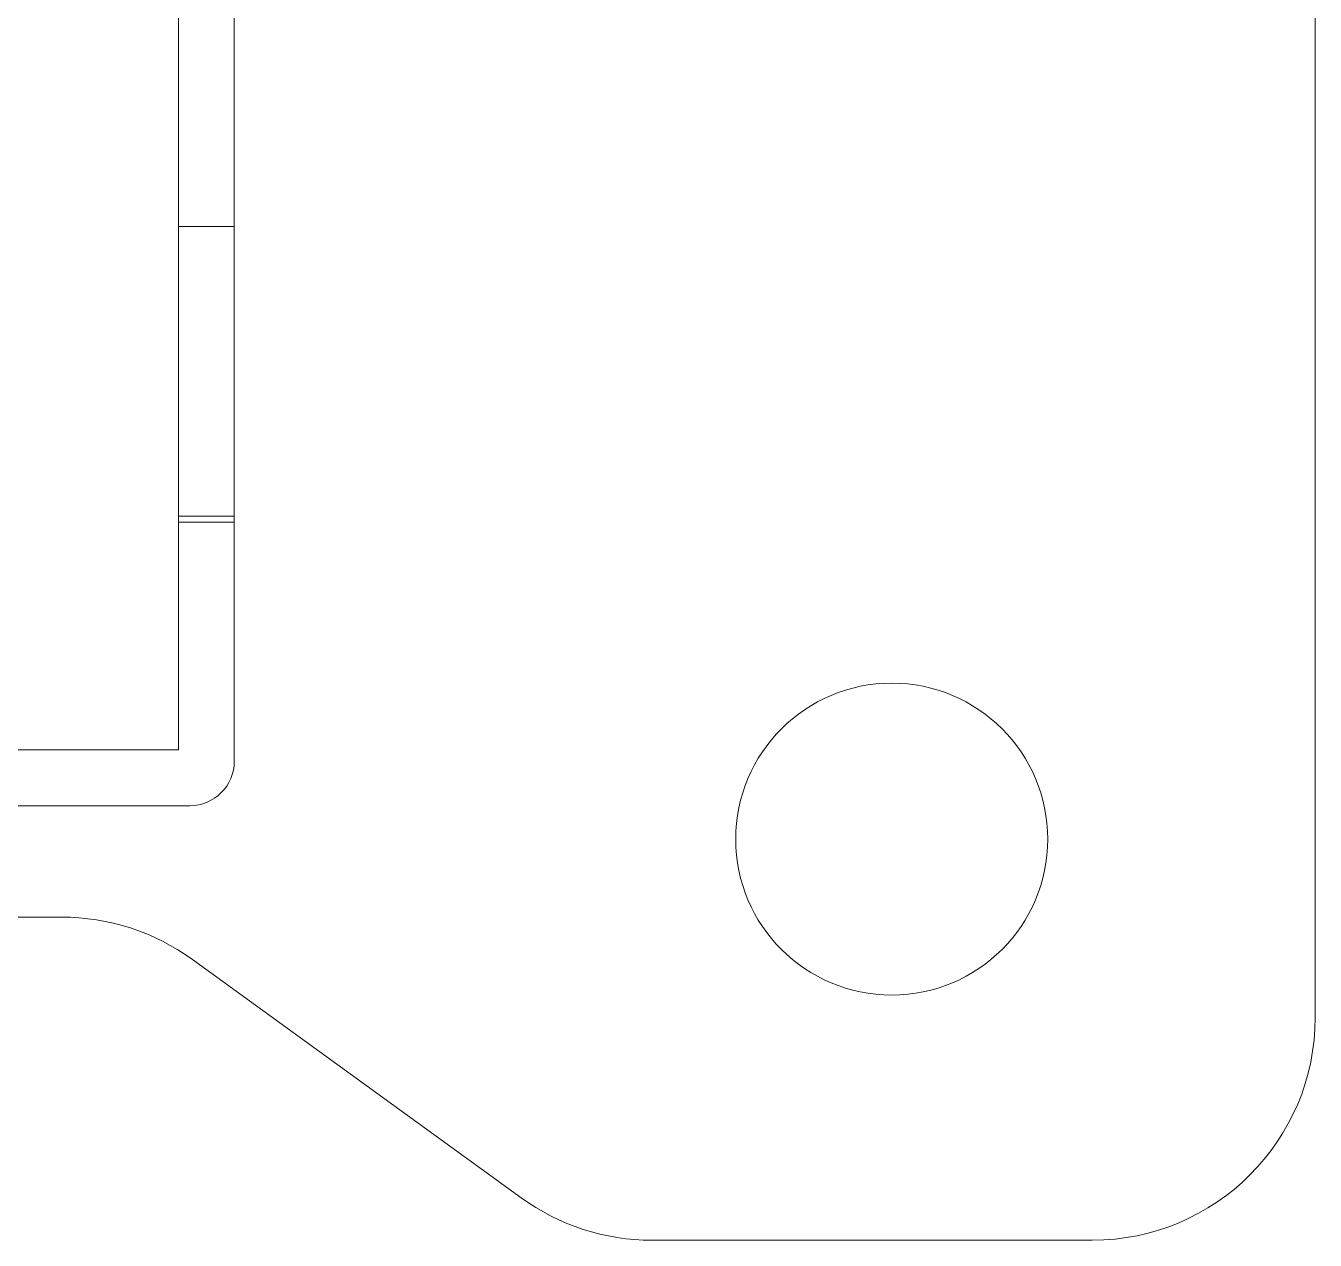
# Model space of a CAD drawing. Header units: millimetres. Extents: x -315 to 932, y -136 to -27.
# Drawn here: x 874.1 to 932, y -136.3 to -81.8 of the extents above; entities that cross this region are included whole.
import ezdxf

# ---------------------------------------------------------------- set-up
doc = ezdxf.new("R2010")
doc.units = ezdxf.units.MM

msp = doc.modelspace()

# ---------------------------------------------------------------- linework, layer by layer
at = {"color": 7, "linetype": 'Continuous', "lineweight": 15}
for p, q in [((931.986, -126.289), (931.986, -37.289)), ((880.986, -114.289), (880.986, -49.289)), ((880.989, -90.789), (880.989, -72.789)), ((883.489, -90.789), (883.489, -72.789)), ((880.986, -90.789), (880.986, -103.789)), ((880.986, -96.789), (880.986, -90.789)), ((880.986, -90.789), (880.986, -90.789)), ((880.986, -90.789), (880.986, -103.789)), ((880.986, -96.789), (880.986, -90.789)), ((880.986, -90.789), (880.986, -90.789)), ((880.986, -90.789), (880.986, -103.789)), ((880.986, -96.789), (880.986, -90.789)), ((880.986, -90.789), (880.986, -90.789)), ((880.986, -90.789), (880.986, -103.789)), ((880.986, -96.789), (880.986, -90.789)), ((880.986, -90.789), (880.986, -90.789)), ((880.986, -90.789), (880.986, -103.789)), ((880.986, -96.789), (880.986, -90.789)), ((880.986, -90.789), (880.986, -90.789)), ((880.986, -90.789), (880.986, -103.789)), ((880.986, -96.789), (880.986, -90.789)), ((880.986, -90.789), (880.986, -90.789)), ((880.986, -90.789), (880.986, -103.789)), ((880.987, -90.789), (880.986, -90.789)), ((880.987, -96.789), (880.987, -90.789)), ((880.987, -90.789), (880.987, -103.789)), ((880.987, -96.789), (880.987, -90.789)), ((880.987, -90.789), (880.987, -90.789)), ((880.987, -90.789), (880.987, -103.789)), ((880.987, -96.789), (880.987, -90.789)), ((880.987, -90.789), (880.987, -90.789)), ((880.987, -90.789), (880.987, -103.789)), ((880.987, -96.789), (880.987, -90.789)), ((880.987, -90.789), (880.987, -90.789)), ((880.987, -90.789), (880.987, -103.789)), ((880.987, -96.789), (880.987, -90.789)), ((880.987, -90.789), (880.987, -90.789)), ((880.987, -90.789), (880.987, -103.789)), ((880.987, -96.789), (880.987, -90.789)), ((880.987, -90.789), (880.987, -90.789)), ((880.987, -90.789), (880.987, -103.789)), ((880.987, -96.789), (880.987, -90.789)), ((880.987, -90.789), (880.987, -90.789)), ((880.987, -90.789), (880.987, -103.789)), ((880.987, -96.789), (880.987, -90.789)), ((880.987, -90.789), (880.987, -90.789)), ((880.987, -90.789), (880.987, -103.789)), ((880.987, -96.789), (880.987, -90.789)), ((880.987, -90.789), (880.987, -90.789)), ((880.987, -90.789), (880.987, -103.789)), ((880.987, -96.789), (880.987, -90.789)), ((880.987, -90.789), (880.987, -90.789)), ((880.987, -90.789), (880.987, -103.789)), ((880.987, -96.789), (880.987, -90.789)), ((880.987, -90.789), (880.987, -90.789)), ((880.987, -90.789), (880.987, -103.789)), ((880.987, -96.789), (880.987, -90.789)), ((880.987, -90.789), (880.987, -90.789)), ((880.987, -90.789), (880.987, -103.789)), ((880.987, -96.789), (880.987, -90.789)), ((880.987, -90.789), (880.987, -90.789)), ((880.987, -90.789), (880.987, -103.789)), ((880.987, -96.789), (880.987, -90.789)), ((880.987, -90.789), (880.987, -90.789)), ((880.987, -90.789), (880.987, -103.789)), ((880.987, -96.789), (880.987, -90.789)), ((880.987, -90.789), (880.987, -90.789)), ((880.987, -90.789), (880.987, -103.789)), ((880.987, -96.789), (880.987, -90.789)), ((880.987, -90.789), (880.987, -90.789)), ((880.987, -90.789), (880.987, -103.789)), ((880.988, -90.789), (880.987, -90.789)), ((880.988, -96.789), (880.988, -90.789)), ((880.988, -90.789), (880.988, -103.789)), ((880.988, -96.789), (880.988, -90.789)), ((880.988, -90.789), (880.988, -90.789)), ((880.988, -90.789), (880.988, -103.789)), ((880.988, -96.789), (880.988, -90.789)), ((880.988, -90.789), (880.988, -90.789)), ((880.988, -90.789), (880.988, -103.789)), ((880.988, -96.789), (880.988, -90.789)), ((880.988, -90.789), (880.988, -90.789)), ((880.988, -90.789), (880.988, -103.789)), ((880.988, -96.789), (880.988, -90.789)), ((880.988, -90.789), (880.988, -90.789)), ((880.988, -90.789), (880.988, -103.789)), ((880.988, -96.789), (880.988, -90.789)), ((880.988, -90.789), (880.988, -90.789)), ((880.988, -90.789), (880.988, -103.789)), ((880.988, -96.789), (880.988, -90.789)), ((880.988, -90.789), (880.988, -90.789)), ((880.988, -90.789), (880.988, -103.789)), ((880.988, -96.789), (880.988, -90.789)), ((880.988, -90.789), (880.988, -90.789)), ((880.988, -90.789), (880.988, -103.789)), ((880.988, -96.789), (880.988, -90.789)), ((880.988, -90.789), (880.988, -90.789)), ((880.988, -90.789), (880.988, -103.789)), ((880.988, -96.789), (880.988, -90.789)), ((880.988, -90.789), (880.988, -90.789)), ((880.988, -90.789), (880.988, -103.789)), ((880.988, -96.789), (880.988, -90.789)), ((880.988, -90.789), (880.988, -90.789)), ((880.988, -90.789), (880.988, -103.789)), ((880.988, -96.789), (880.988, -90.789)), ((880.988, -90.789), (880.988, -90.789)), ((880.988, -90.789), (880.988, -103.789)), ((880.988, -96.789), (880.988, -90.789)), ((880.988, -90.789), (880.988, -90.789)), ((880.988, -90.789), (880.988, -103.789)), ((880.988, -96.789), (880.988, -90.789)), ((880.988, -90.789), (880.988, -90.789)), ((880.988, -90.789), (880.988, -103.789)), ((880.988, -96.789), (880.988, -90.789)), ((880.988, -90.789), (880.988, -90.789)), ((880.988, -90.789), (880.988, -103.789)), ((880.988, -96.789), (880.988, -90.789)), ((880.988, -90.789), (880.988, -90.789)), ((880.988, -90.789), (880.988, -103.789)), ((880.989, -90.789), (880.988, -90.789)), ((883.489, -90.789), (880.989, -90.789)), ((880.989, -96.789), (880.989, -90.789)), ((880.989, -90.789), (880.989, -103.789)), ((880.989, -96.789), (880.989, -90.789)), ((880.989, -90.789), (880.989, -90.789)), ((880.989, -90.789), (880.989, -103.789)), ((880.989, -96.789), (880.989, -90.789)), ((880.989, -90.789), (880.989, -90.789)), ((880.989, -90.789), (880.989, -103.789)), ((880.989, -96.789), (880.989, -90.789)), ((880.989, -90.789), (880.989, -90.789)), ((880.989, -90.789), (880.989, -103.789)), ((880.989, -96.789), (880.989, -90.789)), ((880.989, -90.789), (880.989, -90.789)), ((880.989, -90.789), (880.989, -103.789)), ((880.989, -96.789), (880.989, -90.789)), ((880.989, -90.789), (880.989, -90.789)), ((880.989, -90.789), (880.989, -103.789)), ((880.989, -96.789), (880.989, -90.789)), ((880.989, -90.789), (880.989, -90.789)), ((880.989, -90.789), (880.989, -103.789)), ((880.989, -96.789), (880.989, -90.789)), ((880.989, -90.789), (880.989, -90.789)), ((880.989, -90.789), (880.989, -103.789)), ((880.989, -96.789), (880.989, -90.789)), ((880.989, -90.789), (880.989, -90.789)), ((880.989, -90.789), (880.989, -103.789)), ((880.989, -96.789), (880.989, -90.789)), ((880.989, -90.789), (880.989, -90.789)), ((880.989, -90.789), (880.989, -103.789)), ((880.989, -96.789), (880.989, -90.789)), ((880.989, -90.789), (880.989, -90.789)), ((880.989, -90.789), (880.989, -103.789)), ((880.989, -96.789), (880.989, -90.789)), ((880.989, -90.789), (880.989, -90.789)), ((880.989, -90.789), (880.989, -103.789)), ((880.989, -96.789), (880.989, -90.789)), ((880.989, -90.789), (880.989, -90.789)), ((880.989, -90.789), (880.989, -103.789)), ((880.989, -96.789), (880.989, -90.789)), ((880.989, -90.789), (880.989, -90.789)), ((880.989, -90.789), (880.989, -103.789)), ((880.989, -96.789), (880.989, -90.789)), ((880.989, -90.789), (880.989, -90.789)), ((880.989, -90.789), (880.989, -103.789)), ((883.489, -103.789), (883.489, -90.789)), ((880.986, -102.789), (880.986, -97.789)), ((880.986, -97.789), (880.986, -97.789)), ((880.986, -102.789), (880.986, -97.789)), ((880.986, -97.789), (880.986, -97.789)), ((880.986, -102.789), (880.986, -97.789)), ((880.986, -97.789), (880.986, -97.789)), ((880.986, -102.789), (880.986, -97.789)), ((880.986, -97.789), (880.986, -97.789)), ((880.986, -102.789), (880.986, -97.789)), ((880.986, -97.789), (880.986, -97.789)), ((880.986, -102.789), (880.986, -97.789)), ((880.986, -97.789), (880.986, -97.789)), ((880.987, -102.789), (880.987, -97.789)), ((880.987, -97.789), (880.987, -97.789)), ((880.987, -102.789), (880.987, -97.789)), ((880.987, -97.789), (880.987, -97.789)), ((880.987, -102.789), (880.987, -97.789)), ((880.987, -97.789), (880.987, -97.789)), ((880.987, -102.789), (880.987, -97.789)), ((880.987, -97.789), (880.987, -97.789)), ((880.987, -102.789), (880.987, -97.789)), ((880.987, -97.789), (880.987, -97.789)), ((880.987, -102.789), (880.987, -97.789)), ((880.987, -97.789), (880.987, -97.789)), ((880.987, -102.789), (880.987, -97.789)), ((880.987, -97.789), (880.987, -97.789)), ((880.987, -102.789), (880.987, -97.789)), ((880.987, -97.789), (880.987, -97.789)), ((880.987, -102.789), (880.987, -97.789)), ((880.987, -97.789), (880.987, -97.789)), ((880.987, -102.789), (880.987, -97.789)), ((880.987, -97.789), (880.987, -97.789)), ((880.987, -102.789), (880.987, -97.789)), ((880.987, -97.789), (880.987, -97.789)), ((880.987, -102.789), (880.987, -97.789)), ((880.987, -97.789), (880.987, -97.789)), ((880.987, -102.789), (880.987, -97.789)), ((880.987, -97.789), (880.987, -97.789)), ((880.987, -102.789), (880.987, -97.789)), ((880.987, -97.789), (880.987, -97.789)), ((880.987, -102.789), (880.987, -97.789)), ((880.987, -97.789), (880.987, -97.789)), ((880.987, -102.789), (880.987, -97.789)), ((880.987, -97.789), (880.987, -97.789)), ((880.988, -102.789), (880.988, -97.789)), ((880.988, -97.789), (880.988, -97.789)), ((880.988, -102.789), (880.988, -97.789)), ((880.988, -97.789), (880.988, -97.789)), ((880.988, -102.789), (880.988, -97.789)), ((880.988, -97.789), (880.988, -97.789)), ((880.988, -102.789), (880.988, -97.789)), ((880.988, -97.789), (880.988, -97.789)), ((880.988, -102.789), (880.988, -97.789)), ((880.988, -97.789), (880.988, -97.789)), ((880.988, -102.789), (880.988, -97.789)), ((880.988, -97.789), (880.988, -97.789)), ((880.988, -102.789), (880.988, -97.789)), ((880.988, -97.789), (880.988, -97.789)), ((880.988, -102.789), (880.988, -97.789)), ((880.988, -97.789), (880.988, -97.789)), ((880.988, -102.789), (880.988, -97.789)), ((880.988, -97.789), (880.988, -97.789)), ((880.988, -102.789), (880.988, -97.789)), ((880.988, -97.789), (880.988, -97.789)), ((880.988, -102.789), (880.988, -97.789)), ((880.988, -97.789), (880.988, -97.789)), ((880.988, -102.789), (880.988, -97.789)), ((880.988, -97.789), (880.988, -97.789)), ((880.988, -102.789), (880.988, -97.789)), ((880.988, -97.789), (880.988, -97.789)), ((880.988, -102.789), (880.988, -97.789)), ((880.988, -97.789), (880.988, -97.789)), ((880.988, -102.789), (880.988, -97.789)), ((880.988, -97.789), (880.988, -97.789)), ((880.988, -102.789), (880.988, -97.789)), ((880.988, -97.789), (880.988, -97.789)), ((880.989, -102.789), (880.989, -97.789)), ((880.989, -97.789), (880.989, -97.789)), ((880.989, -102.789), (880.989, -97.789)), ((880.989, -97.789), (880.989, -97.789)), ((880.989, -102.789), (880.989, -97.789)), ((880.989, -97.789), (880.989, -97.789)), ((880.989, -102.789), (880.989, -97.789)), ((880.989, -97.789), (880.989, -97.789)), ((880.989, -102.789), (880.989, -97.789)), ((880.989, -97.789), (880.989, -97.789)), ((880.989, -102.789), (880.989, -97.789)), ((880.989, -97.789), (880.989, -97.789)), ((880.989, -102.789), (880.989, -97.789)), ((880.989, -97.789), (880.989, -97.789)), ((880.989, -102.789), (880.989, -97.789)), ((880.989, -97.789), (880.989, -97.789)), ((880.989, -102.789), (880.989, -97.789)), ((880.989, -97.789), (880.989, -97.789)), ((880.989, -102.789), (880.989, -97.789)), ((880.989, -97.789), (880.989, -97.789)), ((880.989, -102.789), (880.989, -97.789)), ((880.989, -97.789), (880.989, -97.789)), ((880.989, -102.789), (880.989, -97.789)), ((880.989, -97.789), (880.989, -97.789)), ((880.989, -102.789), (880.989, -97.789)), ((880.989, -97.789), (880.989, -97.789)), ((880.989, -102.789), (880.989, -97.789)), ((880.989, -97.789), (880.989, -97.789)), ((880.989, -102.789), (880.989, -97.789)), ((880.989, -97.789), (880.989, -97.789)), ((880.986, -102.789), (880.986, -102.789)), ((880.986, -102.789), (880.986, -102.789)), ((880.986, -102.789), (880.986, -102.789)), ((880.986, -102.789), (880.986, -102.789)), ((880.986, -102.789), (880.986, -102.789)), ((880.986, -102.789), (880.986, -102.789)), ((880.987, -102.789), (880.987, -102.789)), ((880.987, -102.789), (880.987, -102.789)), ((880.987, -102.789), (880.987, -102.789)), ((880.987, -102.789), (880.987, -102.789)), ((880.987, -102.789), (880.987, -102.789)), ((880.987, -102.789), (880.987, -102.789)), ((880.987, -102.789), (880.987, -102.789)), ((880.987, -102.789), (880.987, -102.789)), ((880.987, -102.789), (880.987, -102.789)), ((880.987, -102.789), (880.987, -102.789)), ((880.987, -102.789), (880.987, -102.789)), ((880.987, -102.789), (880.987, -102.789)), ((880.987, -102.789), (880.987, -102.789)), ((880.987, -102.789), (880.987, -102.789)), ((880.987, -102.789), (880.987, -102.789)), ((880.987, -102.789), (880.987, -102.789)), ((880.988, -102.789), (880.988, -102.789)), ((880.988, -102.789), (880.988, -102.789)), ((880.988, -102.789), (880.988, -102.789)), ((880.988, -102.789), (880.988, -102.789)), ((880.988, -102.789), (880.988, -102.789)), ((880.988, -102.789), (880.988, -102.789)), ((880.988, -102.789), (880.988, -102.789)), ((880.988, -102.789), (880.988, -102.789)), ((880.988, -102.789), (880.988, -102.789)), ((880.988, -102.789), (880.988, -102.789)), ((880.988, -102.789), (880.988, -102.789)), ((880.988, -102.789), (880.988, -102.789)), ((880.988, -102.789), (880.988, -102.789)), ((880.988, -102.789), (880.988, -102.789)), ((880.988, -102.789), (880.988, -102.789)), ((880.988, -102.789), (880.988, -102.789)), ((880.989, -102.789), (880.989, -102.789)), ((880.989, -102.789), (880.989, -102.789)), ((880.989, -102.789), (880.989, -102.789)), ((880.989, -102.789), (880.989, -102.789)), ((880.989, -102.789), (880.989, -102.789)), ((880.989, -102.789), (880.989, -102.789)), ((880.989, -102.789), (880.989, -102.789)), ((880.989, -102.789), (880.989, -102.789)), ((880.989, -102.789), (880.989, -102.789)), ((880.989, -102.789), (880.989, -102.789)), ((880.989, -102.789), (880.989, -102.789)), ((880.989, -102.789), (880.989, -102.789)), ((880.989, -102.789), (880.989, -102.789)), ((880.989, -102.789), (880.989, -102.789)), ((880.989, -102.789), (880.989, -102.789)), ((880.986, -104.789), (880.986, -103.289)), ((880.986, -104.789), (880.986, -103.289)), ((880.986, -104.789), (880.986, -103.289)), ((880.986, -104.789), (880.986, -103.289)), ((880.986, -104.789), (880.986, -103.289)), ((880.986, -104.789), (880.986, -103.289)), ((880.987, -104.789), (880.987, -103.289)), ((880.987, -104.789), (880.987, -103.289)), ((880.987, -104.789), (880.987, -103.289)), ((880.987, -104.789), (880.987, -103.289)), ((880.987, -104.789), (880.987, -103.289)), ((880.987, -104.789), (880.987, -103.289)), ((880.987, -104.789), (880.987, -103.289)), ((880.987, -104.789), (880.987, -103.289)), ((880.987, -104.789), (880.987, -103.289)), ((880.987, -104.789), (880.987, -103.289)), ((880.987, -104.789), (880.987, -103.289)), ((880.987, -104.789), (880.987, -103.289)), ((880.987, -104.789), (880.987, -103.289)), ((880.987, -104.789), (880.987, -103.289)), ((880.987, -104.789), (880.987, -103.289)), ((880.987, -104.789), (880.987, -103.289)), ((880.988, -104.789), (880.988, -103.289)), ((880.988, -104.789), (880.988, -103.289)), ((880.988, -104.789), (880.988, -103.289)), ((880.988, -104.789), (880.988, -103.289)), ((880.988, -104.789), (880.988, -103.289)), ((880.988, -104.789), (880.988, -103.289)), ((880.988, -104.789), (880.988, -103.289)), ((880.988, -104.789), (880.988, -103.289)), ((880.988, -104.789), (880.988, -103.289)), ((880.988, -104.789), (880.988, -103.289)), ((880.988, -104.789), (880.988, -103.289)), ((880.988, -104.789), (880.988, -103.289)), ((880.988, -104.789), (880.988, -103.289)), ((880.988, -104.789), (880.988, -103.289)), ((880.988, -104.789), (880.988, -103.289)), ((880.988, -104.789), (880.988, -103.289)), ((880.989, -104.789), (880.989, -103.289)), ((880.989, -104.789), (880.989, -103.289)), ((880.989, -104.789), (880.989, -103.289)), ((880.989, -104.789), (880.989, -103.289)), ((880.989, -104.789), (880.989, -103.289)), ((880.989, -104.789), (880.989, -103.289)), ((880.989, -104.789), (880.989, -103.289)), ((880.989, -104.789), (880.989, -103.289)), ((880.989, -104.789), (880.989, -103.289)), ((880.989, -104.789), (880.989, -103.289)), ((880.989, -104.789), (880.989, -103.289)), ((880.989, -104.789), (880.989, -103.289)), ((880.989, -104.789), (880.989, -103.289)), ((880.989, -104.789), (880.989, -103.289)), ((880.989, -104.789), (880.989, -103.289)), ((880.986, -103.789), (880.986, -103.789)), ((880.986, -103.789), (880.986, -104.789)), ((880.986, -103.789), (880.986, -103.789)), ((880.986, -103.789), (880.986, -104.789)), ((880.986, -103.789), (880.986, -103.789)), ((880.986, -103.789), (880.986, -104.789)), ((880.986, -103.789), (880.986, -103.789)), ((880.986, -103.789), (880.986, -104.789)), ((880.986, -103.789), (880.986, -103.789)), ((880.986, -103.789), (880.986, -104.789)), ((880.986, -103.789), (880.986, -103.789)), ((880.986, -103.789), (880.986, -104.789)), ((880.986, -103.789), (880.987, -103.789)), ((880.987, -103.789), (880.987, -104.789)), ((880.987, -103.789), (880.987, -103.789)), ((880.987, -103.789), (880.987, -104.789)), ((880.987, -103.789), (880.987, -103.789)), ((880.987, -103.789), (880.987, -104.789)), ((880.987, -103.789), (880.987, -103.789)), ((880.987, -103.789), (880.987, -104.789)), ((880.987, -103.789), (880.987, -103.789)), ((880.987, -103.789), (880.987, -104.789)), ((880.987, -103.789), (880.987, -103.789)), ((880.987, -103.789), (880.987, -104.789)), ((880.987, -103.789), (880.987, -103.789)), ((880.987, -103.789), (880.987, -104.789)), ((880.987, -103.789), (880.987, -103.789)), ((880.987, -103.789), (880.987, -104.789)), ((880.987, -103.789), (880.987, -103.789)), ((880.987, -103.789), (880.987, -104.789)), ((880.987, -103.789), (880.987, -103.789)), ((880.987, -103.789), (880.987, -104.789)), ((880.987, -103.789), (880.987, -103.789)), ((880.987, -103.789), (880.987, -104.789)), ((880.987, -103.789), (880.987, -103.789)), ((880.987, -103.789), (880.987, -104.789)), ((880.987, -103.789), (880.987, -103.789)), ((880.987, -103.789), (880.987, -104.789)), ((880.987, -103.789), (880.987, -103.789)), ((880.987, -103.789), (880.987, -104.789)), ((880.987, -103.789), (880.987, -103.789)), ((880.987, -103.789), (880.987, -104.789)), ((880.987, -103.789), (880.987, -103.789)), ((880.987, -103.789), (880.987, -104.789)), ((880.987, -103.789), (880.988, -103.789)), ((880.988, -103.789), (880.988, -104.789)), ((880.988, -103.789), (880.988, -103.789)), ((880.988, -103.789), (880.988, -104.789)), ((880.988, -103.789), (880.988, -103.789)), ((880.988, -103.789), (880.988, -104.789)), ((880.988, -103.789), (880.988, -103.789)), ((880.988, -103.789), (880.988, -104.789)), ((880.988, -103.789), (880.988, -103.789)), ((880.988, -103.789), (880.988, -104.789)), ((880.988, -103.789), (880.988, -103.789)), ((880.988, -103.789), (880.988, -104.789)), ((880.988, -103.789), (880.988, -103.789)), ((880.988, -103.789), (880.988, -104.789)), ((880.988, -103.789), (880.988, -103.789)), ((880.988, -103.789), (880.988, -104.789)), ((880.988, -103.789), (880.988, -103.789)), ((880.988, -103.789), (880.988, -104.789)), ((880.988, -103.789), (880.988, -103.789)), ((880.988, -103.789), (880.988, -104.789)), ((880.988, -103.789), (880.988, -103.789)), ((880.988, -103.789), (880.988, -104.789)), ((880.988, -103.789), (880.988, -103.789)), ((880.988, -103.789), (880.988, -104.789)), ((880.988, -103.789), (880.988, -103.789)), ((880.988, -103.789), (880.988, -104.789)), ((880.988, -103.789), (880.988, -103.789)), ((880.988, -103.789), (880.988, -104.789)), ((880.988, -103.789), (880.988, -103.789)), ((880.988, -103.789), (880.988, -104.789)), ((880.988, -103.789), (880.988, -103.789)), ((880.988, -103.789), (880.988, -104.789)), ((880.988, -103.789), (880.989, -103.789)), ((880.989, -103.789), (883.489, -103.789)), ((880.989, -103.789), (880.989, -104.067)), ((880.989, -103.789), (880.989, -104.789)), ((880.989, -103.789), (880.989, -103.789)), ((880.989, -103.789), (880.989, -104.789)), ((880.989, -103.789), (880.989, -103.789)), ((880.989, -103.789), (880.989, -104.789)), ((880.989, -103.789), (880.989, -103.789)), ((880.989, -103.789), (880.989, -104.789)), ((880.989, -103.789), (880.989, -103.789)), ((880.989, -103.789), (880.989, -104.789)), ((880.989, -103.789), (880.989, -103.789)), ((880.989, -103.789), (880.989, -104.789)), ((880.989, -103.789), (880.989, -103.789)), ((880.989, -103.789), (880.989, -104.789)), ((880.989, -103.789), (880.989, -103.789)), ((880.989, -103.789), (880.989, -104.789)), ((880.989, -103.789), (880.989, -103.789)), ((880.989, -103.789), (880.989, -104.789)), ((880.989, -103.789), (880.989, -103.789)), ((880.989, -103.789), (880.989, -104.789)), ((880.989, -103.789), (880.989, -103.789)), ((880.989, -103.789), (880.989, -104.789)), ((880.989, -103.789), (880.989, -103.789)), ((880.989, -103.789), (880.989, -104.789)), ((880.989, -103.789), (880.989, -103.789)), ((880.989, -103.789), (880.989, -104.789)), ((880.989, -103.789), (880.989, -103.789)), ((880.989, -103.789), (880.989, -104.789)), ((880.989, -103.789), (880.989, -103.789)), ((880.989, -103.789), (880.989, -104.789)), ((880.989, -114.289), (880.989, -104.067)), ((880.989, -104.067), (883.489, -104.067)), ((883.489, -104.067), (883.489, -103.789)), ((883.489, -114.789), (883.489, -104.067)), ((815.989, -114.289), (880.989, -114.289)), ((815.486, -116.789), (881.489, -116.789)), ((821.23, -121.789), (875.742, -121.789)), ((881.612, -123.693), (896.36, -134.385)), ((881.612, -123.693), (881.612, -123.693)), ((881.612, -123.693), (896.36, -134.385)), ((896.36, -134.385), (896.36, -134.385)), ((902.23, -136.289), (921.986, -136.289))]:
    msp.add_line(p, q, dxfattribs=at)
at = {"color": 7, "linetype": 'Continuous', "lineweight": 15, "flags": 128}
for points in [[(880.986, -97.789), (880.986, -97.77), (880.986, -97.713), (880.986, -97.62), (880.986, -97.496), (880.986, -97.344), (880.986, -97.171), (880.986, -96.984), (880.986, -96.789)], [(880.986, -97.789), (880.986, -97.77), (880.986, -97.713), (880.986, -97.62), (880.986, -97.496), (880.986, -97.344), (880.986, -97.171), (880.986, -96.984), (880.986, -96.789)], [(880.986, -97.789), (880.986, -97.77), (880.986, -97.713), (880.986, -97.62), (880.986, -97.496), (880.986, -97.344), (880.986, -97.171), (880.986, -96.984), (880.986, -96.789)], [(880.986, -97.789), (880.986, -97.77), (880.986, -97.713), (880.986, -97.62), (880.986, -97.496), (880.986, -97.344), (880.986, -97.171), (880.986, -96.984), (880.986, -96.789)], [(880.986, -97.789), (880.986, -97.77), (880.986, -97.713), (880.986, -97.62), (880.986, -97.496), (880.986, -97.344), (880.986, -97.171), (880.986, -96.984), (880.986, -96.789)], [(880.986, -97.789), (880.986, -97.77), (880.986, -97.713), (880.986, -97.62), (880.986, -97.496), (880.986, -97.344), (880.986, -97.171), (880.986, -96.984), (880.986, -96.789)], [(880.987, -97.789), (880.987, -97.77), (880.987, -97.713), (880.987, -97.62), (880.987, -97.496), (880.987, -97.344), (880.987, -97.171), (880.987, -96.984), (880.987, -96.789)], [(880.987, -97.789), (880.987, -97.77), (880.987, -97.713), (880.987, -97.62), (880.987, -97.496), (880.987, -97.344), (880.987, -97.171), (880.987, -96.984), (880.987, -96.789)], [(880.987, -97.789), (880.987, -97.77), (880.987, -97.713), (880.987, -97.62), (880.987, -97.496), (880.987, -97.344), (880.987, -97.171), (880.987, -96.984), (880.987, -96.789)], [(880.987, -97.789), (880.987, -97.77), (880.987, -97.713), (880.987, -97.62), (880.987, -97.496), (880.987, -97.344), (880.987, -97.171), (880.987, -96.984), (880.987, -96.789)], [(880.987, -97.789), (880.987, -97.77), (880.987, -97.713), (880.987, -97.62), (880.987, -97.496), (880.987, -97.344), (880.987, -97.171), (880.987, -96.984), (880.987, -96.789)], [(880.987, -97.789), (880.987, -97.77), (880.987, -97.713), (880.987, -97.62), (880.987, -97.496), (880.987, -97.344), (880.987, -97.171), (880.987, -96.984), (880.987, -96.789)], [(880.987, -97.789), (880.987, -97.77), (880.987, -97.713), (880.987, -97.62), (880.987, -97.496), (880.987, -97.344), (880.987, -97.171), (880.987, -96.984), (880.987, -96.789)], [(880.987, -97.789), (880.987, -97.77), (880.987, -97.713), (880.987, -97.62), (880.987, -97.496), (880.987, -97.344), (880.987, -97.171), (880.987, -96.984), (880.987, -96.789)], [(880.987, -97.789), (880.987, -97.77), (880.987, -97.713), (880.987, -97.62), (880.987, -97.496), (880.987, -97.344), (880.987, -97.171), (880.987, -96.984), (880.987, -96.789)], [(880.987, -97.789), (880.987, -97.77), (880.987, -97.713), (880.987, -97.62), (880.987, -97.496), (880.987, -97.344), (880.987, -97.171), (880.987, -96.984), (880.987, -96.789)], [(880.987, -97.789), (880.987, -97.77), (880.987, -97.713), (880.987, -97.62), (880.987, -97.496), (880.987, -97.344), (880.987, -97.171), (880.987, -96.984), (880.987, -96.789)], [(880.987, -97.789), (880.987, -97.77), (880.987, -97.713), (880.987, -97.62), (880.987, -97.496), (880.987, -97.344), (880.987, -97.171), (880.987, -96.984), (880.987, -96.789)], [(880.987, -97.789), (880.987, -97.77), (880.987, -97.713), (880.987, -97.62), (880.987, -97.496), (880.987, -97.344), (880.987, -97.171), (880.987, -96.984), (880.987, -96.789)], [(880.987, -97.789), (880.987, -97.77), (880.987, -97.713), (880.987, -97.62), (880.987, -97.496), (880.987, -97.344), (880.987, -97.171), (880.987, -96.984), (880.987, -96.789)], [(880.987, -97.789), (880.987, -97.77), (880.987, -97.713), (880.987, -97.62), (880.987, -97.496), (880.987, -97.344), (880.987, -97.171), (880.987, -96.984), (880.987, -96.789)], [(880.987, -97.789), (880.987, -97.77), (880.987, -97.713), (880.987, -97.62), (880.987, -97.496), (880.987, -97.344), (880.987, -97.171), (880.987, -96.984), (880.987, -96.789)], [(880.988, -97.789), (880.988, -97.77), (880.988, -97.713), (880.988, -97.62), (880.988, -97.496), (880.988, -97.344), (880.988, -97.171), (880.988, -96.984), (880.988, -96.789)], [(880.988, -97.789), (880.988, -97.77), (880.988, -97.713), (880.988, -97.62), (880.988, -97.496), (880.988, -97.344), (880.988, -97.171), (880.988, -96.984), (880.988, -96.789)], [(880.988, -97.789), (880.988, -97.77), (880.988, -97.713), (880.988, -97.62), (880.988, -97.496), (880.988, -97.344), (880.988, -97.171), (880.988, -96.984), (880.988, -96.789)], [(880.988, -97.789), (880.988, -97.77), (880.988, -97.713), (880.988, -97.62), (880.988, -97.496), (880.988, -97.344), (880.988, -97.171), (880.988, -96.984), (880.988, -96.789)], [(880.988, -97.789), (880.988, -97.77), (880.988, -97.713), (880.988, -97.62), (880.988, -97.496), (880.988, -97.344), (880.988, -97.171), (880.988, -96.984), (880.988, -96.789)], [(880.988, -97.789), (880.988, -97.77), (880.988, -97.713), (880.988, -97.62), (880.988, -97.496), (880.988, -97.344), (880.988, -97.171), (880.988, -96.984), (880.988, -96.789)], [(880.988, -97.789), (880.988, -97.77), (880.988, -97.713), (880.988, -97.62), (880.988, -97.496), (880.988, -97.344), (880.988, -97.171), (880.988, -96.984), (880.988, -96.789)], [(880.988, -97.789), (880.988, -97.77), (880.988, -97.713), (880.988, -97.62), (880.988, -97.496), (880.988, -97.344), (880.988, -97.171), (880.988, -96.984), (880.988, -96.789)], [(880.988, -97.789), (880.988, -97.77), (880.988, -97.713), (880.988, -97.62), (880.988, -97.496), (880.988, -97.344), (880.988, -97.171), (880.988, -96.984), (880.988, -96.789)], [(880.988, -97.789), (880.988, -97.77), (880.988, -97.713), (880.988, -97.62), (880.988, -97.496), (880.988, -97.344), (880.988, -97.171), (880.988, -96.984), (880.988, -96.789)], [(880.988, -97.789), (880.988, -97.77), (880.988, -97.713), (880.988, -97.62), (880.988, -97.496), (880.988, -97.344), (880.988, -97.171), (880.988, -96.984), (880.988, -96.789)], [(880.988, -97.789), (880.988, -97.77), (880.988, -97.713), (880.988, -97.62), (880.988, -97.496), (880.988, -97.344), (880.988, -97.171), (880.988, -96.984), (880.988, -96.789)], [(880.988, -97.789), (880.988, -97.77), (880.988, -97.713), (880.988, -97.62), (880.988, -97.496), (880.988, -97.344), (880.988, -97.171), (880.988, -96.984), (880.988, -96.789)], [(880.988, -97.789), (880.988, -97.77), (880.988, -97.713), (880.988, -97.62), (880.988, -97.496), (880.988, -97.344), (880.988, -97.171), (880.988, -96.984), (880.988, -96.789)], [(880.988, -97.789), (880.988, -97.77), (880.988, -97.713), (880.988, -97.62), (880.988, -97.496), (880.988, -97.344), (880.988, -97.171), (880.988, -96.984), (880.988, -96.789)], [(880.988, -97.789), (880.988, -97.77), (880.988, -97.713), (880.988, -97.62), (880.988, -97.496), (880.988, -97.344), (880.988, -97.171), (880.988, -96.984), (880.988, -96.789)], [(880.989, -97.789), (880.989, -97.77), (880.989, -97.713), (880.989, -97.62), (880.989, -97.496), (880.989, -97.344), (880.989, -97.171), (880.989, -96.984), (880.989, -96.789)], [(880.989, -97.789), (880.989, -97.77), (880.989, -97.713), (880.989, -97.62), (880.989, -97.496), (880.989, -97.344), (880.989, -97.171), (880.989, -96.984), (880.989, -96.789)], [(880.989, -97.789), (880.989, -97.77), (880.989, -97.713), (880.989, -97.62), (880.989, -97.496), (880.989, -97.344), (880.989, -97.171), (880.989, -96.984), (880.989, -96.789)], [(880.989, -97.789), (880.989, -97.77), (880.989, -97.713), (880.989, -97.62), (880.989, -97.496), (880.989, -97.344), (880.989, -97.171), (880.989, -96.984), (880.989, -96.789)], [(880.989, -97.789), (880.989, -97.77), (880.989, -97.713), (880.989, -97.62), (880.989, -97.496), (880.989, -97.344), (880.989, -97.171), (880.989, -96.984), (880.989, -96.789)], [(880.989, -97.789), (880.989, -97.77), (880.989, -97.713), (880.989, -97.62), (880.989, -97.496), (880.989, -97.344), (880.989, -97.171), (880.989, -96.984), (880.989, -96.789)], [(880.989, -97.789), (880.989, -97.77), (880.989, -97.713), (880.989, -97.62), (880.989, -97.496), (880.989, -97.344), (880.989, -97.171), (880.989, -96.984), (880.989, -96.789)], [(880.989, -97.789), (880.989, -97.77), (880.989, -97.713), (880.989, -97.62), (880.989, -97.496), (880.989, -97.344), (880.989, -97.171), (880.989, -96.984), (880.989, -96.789)], [(880.989, -97.789), (880.989, -97.77), (880.989, -97.713), (880.989, -97.62), (880.989, -97.496), (880.989, -97.344), (880.989, -97.171), (880.989, -96.984), (880.989, -96.789)], [(880.989, -97.789), (880.989, -97.77), (880.989, -97.713), (880.989, -97.62), (880.989, -97.496), (880.989, -97.344), (880.989, -97.171), (880.989, -96.984), (880.989, -96.789)], [(880.989, -97.789), (880.989, -97.77), (880.989, -97.713), (880.989, -97.62), (880.989, -97.496), (880.989, -97.344), (880.989, -97.171), (880.989, -96.984), (880.989, -96.789)], [(880.989, -97.789), (880.989, -97.77), (880.989, -97.713), (880.989, -97.62), (880.989, -97.496), (880.989, -97.344), (880.989, -97.171), (880.989, -96.984), (880.989, -96.789)], [(880.989, -97.789), (880.989, -97.77), (880.989, -97.713), (880.989, -97.62), (880.989, -97.496), (880.989, -97.344), (880.989, -97.171), (880.989, -96.984), (880.989, -96.789)], [(880.989, -97.789), (880.989, -97.77), (880.989, -97.713), (880.989, -97.62), (880.989, -97.496), (880.989, -97.344), (880.989, -97.171), (880.989, -96.984), (880.989, -96.789)], [(880.989, -97.789), (880.989, -97.77), (880.989, -97.713), (880.989, -97.62), (880.989, -97.496), (880.989, -97.344), (880.989, -97.171), (880.989, -96.984), (880.989, -96.789)], [(880.986, -103.289), (880.986, -103.191), (880.986, -103.097), (880.986, -103.011), (880.986, -102.935), (880.986, -102.873), (880.986, -102.827), (880.986, -102.798), (880.986, -102.789)], [(880.986, -103.289), (880.986, -103.191), (880.986, -103.097), (880.986, -103.011), (880.986, -102.935), (880.986, -102.873), (880.986, -102.827), (880.986, -102.798), (880.986, -102.789)], [(880.986, -103.289), (880.986, -103.191), (880.986, -103.097), (880.986, -103.011), (880.986, -102.935), (880.986, -102.873), (880.986, -102.827), (880.986, -102.798), (880.986, -102.789)], [(880.986, -103.289), (880.986, -103.191), (880.986, -103.097), (880.986, -103.011), (880.986, -102.935), (880.986, -102.873), (880.986, -102.827), (880.986, -102.798), (880.986, -102.789)], [(880.986, -103.289), (880.986, -103.191), (880.986, -103.097), (880.986, -103.011), (880.986, -102.935), (880.986, -102.873), (880.986, -102.827), (880.986, -102.798), (880.986, -102.789)], [(880.986, -103.289), (880.986, -103.191), (880.986, -103.097), (880.986, -103.011), (880.986, -102.935), (880.986, -102.873), (880.986, -102.827), (880.986, -102.798), (880.986, -102.789)], [(880.987, -103.289), (880.987, -103.191), (880.987, -103.097), (880.987, -103.011), (880.987, -102.935), (880.987, -102.873), (880.987, -102.827), (880.987, -102.798), (880.987, -102.789)], [(880.987, -103.289), (880.987, -103.191), (880.987, -103.097), (880.987, -103.011), (880.987, -102.935), (880.987, -102.873), (880.987, -102.827), (880.987, -102.798), (880.987, -102.789)], [(880.987, -103.289), (880.987, -103.191), (880.987, -103.097), (880.987, -103.011), (880.987, -102.935), (880.987, -102.873), (880.987, -102.827), (880.987, -102.798), (880.987, -102.789)], [(880.987, -103.289), (880.987, -103.191), (880.987, -103.097), (880.987, -103.011), (880.987, -102.935), (880.987, -102.873), (880.987, -102.827), (880.987, -102.798), (880.987, -102.789)], [(880.987, -103.289), (880.987, -103.191), (880.987, -103.097), (880.987, -103.011), (880.987, -102.935), (880.987, -102.873), (880.987, -102.827), (880.987, -102.798), (880.987, -102.789)], [(880.987, -103.289), (880.987, -103.191), (880.987, -103.097), (880.987, -103.011), (880.987, -102.935), (880.987, -102.873), (880.987, -102.827), (880.987, -102.798), (880.987, -102.789)], [(880.987, -103.289), (880.987, -103.191), (880.987, -103.097), (880.987, -103.011), (880.987, -102.935), (880.987, -102.873), (880.987, -102.827), (880.987, -102.798), (880.987, -102.789)], [(880.987, -103.289), (880.987, -103.191), (880.987, -103.097), (880.987, -103.011), (880.987, -102.935), (880.987, -102.873), (880.987, -102.827), (880.987, -102.798), (880.987, -102.789)], [(880.987, -103.289), (880.987, -103.191), (880.987, -103.097), (880.987, -103.011), (880.987, -102.935), (880.987, -102.873), (880.987, -102.827), (880.987, -102.798), (880.987, -102.789)], [(880.987, -103.289), (880.987, -103.191), (880.987, -103.097), (880.987, -103.011), (880.987, -102.935), (880.987, -102.873), (880.987, -102.827), (880.987, -102.798), (880.987, -102.789)], [(880.987, -103.289), (880.987, -103.191), (880.987, -103.097), (880.987, -103.011), (880.987, -102.935), (880.987, -102.873), (880.987, -102.827), (880.987, -102.798), (880.987, -102.789)], [(880.987, -103.289), (880.987, -103.191), (880.987, -103.097), (880.987, -103.011), (880.987, -102.935), (880.987, -102.873), (880.987, -102.827), (880.987, -102.798), (880.987, -102.789)], [(880.987, -103.289), (880.987, -103.191), (880.987, -103.097), (880.987, -103.011), (880.987, -102.935), (880.987, -102.873), (880.987, -102.827), (880.987, -102.798), (880.987, -102.789)], [(880.987, -103.289), (880.987, -103.191), (880.987, -103.097), (880.987, -103.011), (880.987, -102.935), (880.987, -102.873), (880.987, -102.827), (880.987, -102.798), (880.987, -102.789)], [(880.987, -103.289), (880.987, -103.191), (880.987, -103.097), (880.987, -103.011), (880.987, -102.935), (880.987, -102.873), (880.987, -102.827), (880.987, -102.798), (880.987, -102.789)], [(880.987, -103.289), (880.987, -103.191), (880.987, -103.097), (880.987, -103.011), (880.987, -102.935), (880.987, -102.873), (880.987, -102.827), (880.987, -102.798), (880.987, -102.789)], [(880.988, -103.289), (880.988, -103.191), (880.988, -103.097), (880.988, -103.011), (880.988, -102.935), (880.988, -102.873), (880.988, -102.827), (880.988, -102.798), (880.988, -102.789)], [(880.988, -103.289), (880.988, -103.191), (880.988, -103.097), (880.988, -103.011), (880.988, -102.935), (880.988, -102.873), (880.988, -102.827), (880.988, -102.798), (880.988, -102.789)], [(880.988, -103.289), (880.988, -103.191), (880.988, -103.097), (880.988, -103.011), (880.988, -102.935), (880.988, -102.873), (880.988, -102.827), (880.988, -102.798), (880.988, -102.789)], [(880.988, -103.289), (880.988, -103.191), (880.988, -103.097), (880.988, -103.011), (880.988, -102.935), (880.988, -102.873), (880.988, -102.827), (880.988, -102.798), (880.988, -102.789)], [(880.988, -103.289), (880.988, -103.191), (880.988, -103.097), (880.988, -103.011), (880.988, -102.935), (880.988, -102.873), (880.988, -102.827), (880.988, -102.798), (880.988, -102.789)], [(880.988, -103.289), (880.988, -103.191), (880.988, -103.097), (880.988, -103.011), (880.988, -102.935), (880.988, -102.873), (880.988, -102.827), (880.988, -102.798), (880.988, -102.789)], [(880.988, -103.289), (880.988, -103.191), (880.988, -103.097), (880.988, -103.011), (880.988, -102.935), (880.988, -102.873), (880.988, -102.827), (880.988, -102.798), (880.988, -102.789)], [(880.988, -103.289), (880.988, -103.191), (880.988, -103.097), (880.988, -103.011), (880.988, -102.935), (880.988, -102.873), (880.988, -102.827), (880.988, -102.798), (880.988, -102.789)], [(880.988, -103.289), (880.988, -103.191), (880.988, -103.097), (880.988, -103.011), (880.988, -102.935), (880.988, -102.873), (880.988, -102.827), (880.988, -102.798), (880.988, -102.789)], [(880.988, -103.289), (880.988, -103.191), (880.988, -103.097), (880.988, -103.011), (880.988, -102.935), (880.988, -102.873), (880.988, -102.827), (880.988, -102.798), (880.988, -102.789)], [(880.988, -103.289), (880.988, -103.191), (880.988, -103.097), (880.988, -103.011), (880.988, -102.935), (880.988, -102.873), (880.988, -102.827), (880.988, -102.798), (880.988, -102.789)], [(880.988, -103.289), (880.988, -103.191), (880.988, -103.097), (880.988, -103.011), (880.988, -102.935), (880.988, -102.873), (880.988, -102.827), (880.988, -102.798), (880.988, -102.789)], [(880.988, -103.289), (880.988, -103.191), (880.988, -103.097), (880.988, -103.011), (880.988, -102.935), (880.988, -102.873), (880.988, -102.827), (880.988, -102.798), (880.988, -102.789)], [(880.988, -103.289), (880.988, -103.191), (880.988, -103.097), (880.988, -103.011), (880.988, -102.935), (880.988, -102.873), (880.988, -102.827), (880.988, -102.798), (880.988, -102.789)], [(880.988, -103.289), (880.988, -103.191), (880.988, -103.097), (880.988, -103.011), (880.988, -102.935), (880.988, -102.873), (880.988, -102.827), (880.988, -102.798), (880.988, -102.789)], [(880.988, -103.289), (880.988, -103.191), (880.988, -103.097), (880.988, -103.011), (880.988, -102.935), (880.988, -102.873), (880.988, -102.827), (880.988, -102.798), (880.988, -102.789)], [(880.989, -103.289), (880.989, -103.191), (880.989, -103.097), (880.989, -103.011), (880.989, -102.935), (880.989, -102.873), (880.989, -102.827), (880.989, -102.798), (880.989, -102.789)], [(880.989, -103.289), (880.989, -103.191), (880.989, -103.097), (880.989, -103.011), (880.989, -102.935), (880.989, -102.873), (880.989, -102.827), (880.989, -102.798), (880.989, -102.789)], [(880.989, -103.289), (880.989, -103.191), (880.989, -103.097), (880.989, -103.011), (880.989, -102.935), (880.989, -102.873), (880.989, -102.827), (880.989, -102.798), (880.989, -102.789)], [(880.989, -103.289), (880.989, -103.191), (880.989, -103.097), (880.989, -103.011), (880.989, -102.935), (880.989, -102.873), (880.989, -102.827), (880.989, -102.798), (880.989, -102.789)], [(880.989, -103.289), (880.989, -103.191), (880.989, -103.097), (880.989, -103.011), (880.989, -102.935), (880.989, -102.873), (880.989, -102.827), (880.989, -102.798), (880.989, -102.789)], [(880.989, -103.289), (880.989, -103.191), (880.989, -103.097), (880.989, -103.011), (880.989, -102.935), (880.989, -102.873), (880.989, -102.827), (880.989, -102.798), (880.989, -102.789)], [(880.989, -103.289), (880.989, -103.191), (880.989, -103.097), (880.989, -103.011), (880.989, -102.935), (880.989, -102.873), (880.989, -102.827), (880.989, -102.798), (880.989, -102.789)], [(880.989, -103.289), (880.989, -103.191), (880.989, -103.097), (880.989, -103.011), (880.989, -102.935), (880.989, -102.873), (880.989, -102.827), (880.989, -102.798), (880.989, -102.789)], [(880.989, -103.289), (880.989, -103.191), (880.989, -103.097), (880.989, -103.011), (880.989, -102.935), (880.989, -102.873), (880.989, -102.827), (880.989, -102.798), (880.989, -102.789)], [(880.989, -103.289), (880.989, -103.191), (880.989, -103.097), (880.989, -103.011), (880.989, -102.935), (880.989, -102.873), (880.989, -102.827), (880.989, -102.798), (880.989, -102.789)], [(880.989, -103.289), (880.989, -103.191), (880.989, -103.097), (880.989, -103.011), (880.989, -102.935), (880.989, -102.873), (880.989, -102.827), (880.989, -102.798), (880.989, -102.789)], [(880.989, -103.289), (880.989, -103.191), (880.989, -103.097), (880.989, -103.011), (880.989, -102.935), (880.989, -102.873), (880.989, -102.827), (880.989, -102.798), (880.989, -102.789)], [(880.989, -103.289), (880.989, -103.191), (880.989, -103.097), (880.989, -103.011), (880.989, -102.935), (880.989, -102.873), (880.989, -102.827), (880.989, -102.798), (880.989, -102.789)], [(880.989, -103.289), (880.989, -103.191), (880.989, -103.097), (880.989, -103.011), (880.989, -102.935), (880.989, -102.873), (880.989, -102.827), (880.989, -102.798), (880.989, -102.789)], [(880.989, -103.289), (880.989, -103.191), (880.989, -103.097), (880.989, -103.011), (880.989, -102.935), (880.989, -102.873), (880.989, -102.827), (880.989, -102.798), (880.989, -102.789)]]:
    msp.add_lwpolyline(points, dxfattribs=at)
at = {"color": 7, "linetype": 'Continuous', "lineweight": 15}
msp.add_circle((912.986, -118.289), 7, dxfattribs=at)
for centre, radius, start, end in [((912.986, -118.289), 7, 270, 90), ((881.489, -114.789), 2, 270, 0), ((875.742, -131.789), 10, 54.05789, 90), ((875.742, -131.789), 10, 54.05789, 90), ((921.986, -126.289), 10, 270, 0), ((902.23, -126.289), 10, 234.05789, 270), ((902.23, -126.289), 10, 234.05789, 270)]:
    msp.add_arc(centre, radius, start, end, dxfattribs=at)

doc.saveas('drawing.dxf')
